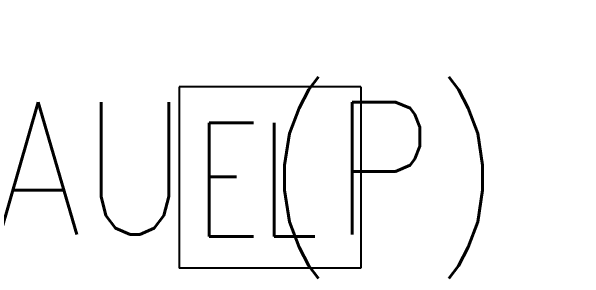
# Model space of a CAD drawing. Header units: inches. Extents: x 16928 to 514628, y -1471 to 241387.
# Drawn here: x 64228 to 65741, y 29657 to 30364 of the extents above; entities that cross this region are included whole.
import ezdxf
from ezdxf.enums import TextEntityAlignment as Align

# ---------------------------------------------------------------- set-up
doc = ezdxf.new("R2010")
doc.units = ezdxf.units.IN
doc.header["$MEASUREMENT"] = 0
for name, color, linetype in [('dxt_text', 4, 'Continuous'), ('ELECT', 6, 'Continuous'), ('TB', 8, 'Continuous')]:
    doc.layers.add(name, color=color, linetype=linetype)
doc.layers.add('t3', color=8, linetype='Continuous', lineweight=25)
doc.styles.add('LAILA', font='romans.shx', dxfattribs={"width": 0.85})
doc.styles.add('ROMANS', font='ROMANS', dxfattribs={"width": 0.7})

# ---------------------------------------------------------------- blocks, each defined once
blk = doc.blocks.new('1 X 8W EL')
at = {"layer": 'ELECT', "color": 6}
for p, q in [((-240, 240), (-240, -240)), ((240, 240), (-240, 240)), ((240, 240), (240, -240)), ((240, -240), (-240, -240))]:
    blk.add_line(p, q, dxfattribs=at)
at = {"layer": 'ELECT', "color": 6, "style": 'ROMANS', "width": 0.7}
blk.add_text('EL', height=300, dxfattribs=at).set_placement((-196.2, -155.6))
blk = doc.blocks.new('13A SSO 300mm')
at = {"layer": 'ELECT', "color": 6}
for p, q in [((0, 413.8), (0, 904.4)), ((-184, 659.1), (184, 659.1)), ((-297.4, 0), (297.4, 0))]:
    blk.add_line(p, q, dxfattribs=at)
blk.add_arc((0, 116.3), 297.4, 336.9763, 203.0237, dxfattribs=at)

msp = doc.modelspace()

# ---------------------------------------------------------------- block references
at = {"layer": 'dxt_text'}
msp.add_blockref('1 X 8W EL', (64910.8, 29924.6), dxfattribs=at)
at = {"layer": 'TB', "color": 6, "linetype": 'Continuous', "rotation": 90}
msp.add_blockref('13A SSO 300mm', (66538.6, 30385.5), dxfattribs=at)

# ---------------------------------------------------------------- texts
at = {"layer": 't3', "style": 'LAILA', "width": 0.85}
msp.add_text('SURAU (P)', height=350, dxfattribs=at).set_placement((63381.2, 30124.2), align=Align.TOP_LEFT)

doc.saveas('drawing.dxf')
